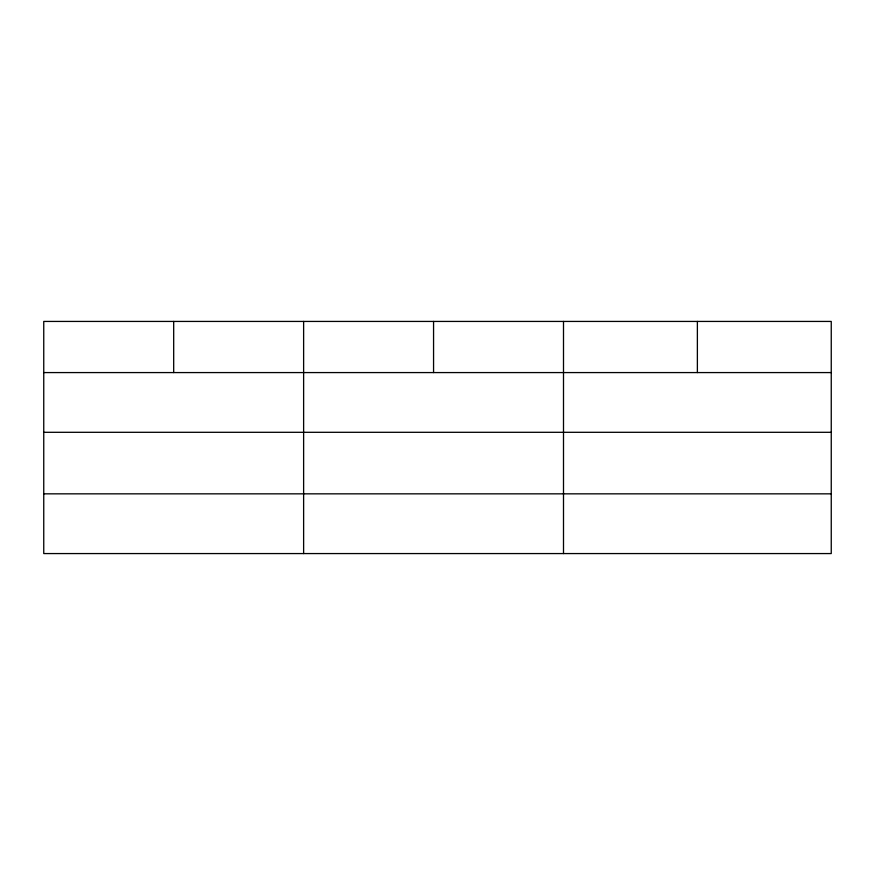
<?xml version="1.0" encoding="UTF-8"?>
<svg xmlns="http://www.w3.org/2000/svg" width="875" height="875" viewBox="0 0 875 875"><rect width="100%" height="100%" fill="white"/><g stroke="black" fill="none" stroke-linecap="round" stroke-linejoin="round"><path stroke-width="1.31" d="M831.25 432.305L831.25 321.431L43.75 321.431L43.75 553.569L831.25 553.569L831.25 432.305L43.75 432.305M43.75 372.575L831.25 372.575M43.75 493.839L831.25 493.839M697.375 321.431L697.375 372.575M563.5 321.431L563.5 553.569M433.562 321.431L433.562 372.575M303.625 321.431L303.625 553.569M173.688 321.431L173.688 372.575"/></g></svg>
